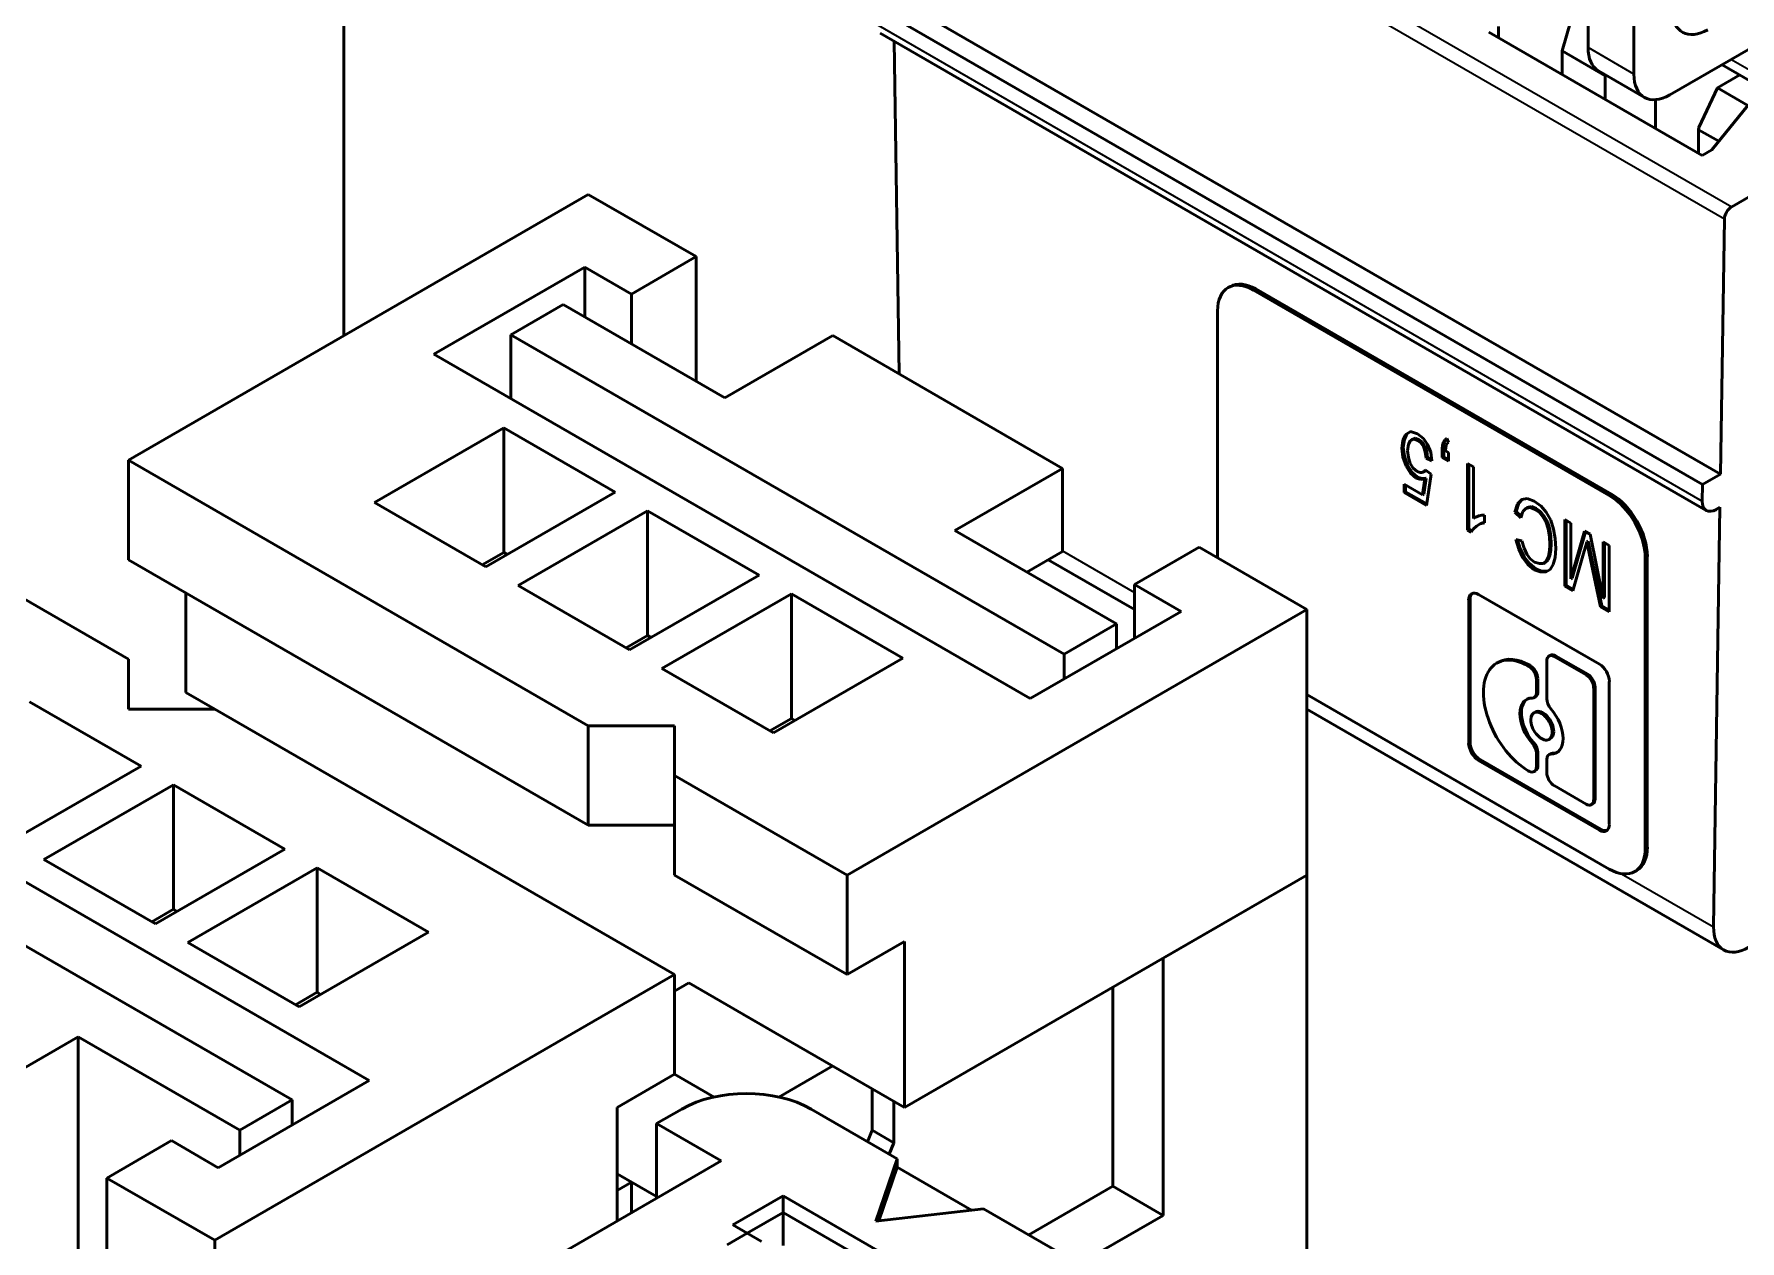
# Model space of a CAD drawing. Header units: millimetres. Extents: x 3137 to 5094, y 789 to 1822.
# Drawn here: x 4099.86 to 4116.65, y 1636.56 to 1648.43 of the extents above; entities that cross this region are included whole.
import ezdxf

# ---------------------------------------------------------------- set-up
doc = ezdxf.new("R2010")
doc.units = ezdxf.units.MM
doc.header["$LTSCALE"] = 1.8
doc.layers.add('외형선(ISO)', color=7, linetype='Continuous', lineweight=50)
doc.layers.add('좁은 외형선(ISO)', color=7, linetype='Continuous', lineweight=35)

msp = doc.modelspace()

# ---------------------------------------------------------------- linework, layer by layer
at = {"layer": '외형선(ISO)'}
for p, q in [((4102.912, 1658.331), (4102.912, 1645.467)), ((4115.605, 1648.039), (4115.605, 1653.061)), ((4108.318, 1648.8), (4116.457, 1644.102)), ((4115.154, 1648.3), (4115.154, 1648.871)), ((4108.142, 1648.698), (4116.28, 1644)), ((4114.898, 1648.268), (4115.027, 1648.711)), ((4116.277, 1647.239), (4114.177, 1648.452)), ((4114.272, 1648.397), (4114.272, 1648.507)), ((4116.317, 1643.747), (4108.187, 1648.441)), ((4108.325, 1648.362), (4108.374, 1645.09)), ((4116.948, 1648.407), (4115.958, 1647.835)), ((4114.898, 1648.268), (4115.322, 1648.023)), ((4114.898, 1648.036), (4114.898, 1648.268)), ((4116.472, 1648.131), (4116.955, 1647.852)), ((4115.257, 1648.071), (4115.708, 1647.81)), ((4115.324, 1648.032), (4115.322, 1648.023)), ((4115.322, 1647.791), (4115.322, 1648.023)), ((4116.427, 1647.903), (4116.647, 1648.03)), ((4115.817, 1647.505), (4115.817, 1647.788)), ((4116.427, 1647.903), (4116.245, 1647.512)), ((4116.726, 1647.73), (4116.427, 1647.903)), ((4116.372, 1647.294), (4116.726, 1647.73)), ((4116.245, 1647.512), (4116.241, 1647.492)), ((4116.44, 1647.378), (4116.241, 1647.492)), ((4116.241, 1647.26), (4116.241, 1647.492)), ((4116.277, 1647.239), (4116.372, 1647.294)), ((4116.567, 1646.733), (4117.071, 1647.024)), ((4100.791, 1644.242), (4105.316, 1646.855)), ((4105.316, 1646.855), (4106.377, 1646.243)), ((4116.457, 1644.102), (4116.495, 1646.611)), ((4103.796, 1645.283), (4105.281, 1646.14)), ((4105.741, 1645.875), (4105.281, 1646.14)), ((4105.281, 1646.14), (4105.281, 1645.651)), ((4106.377, 1646.243), (4105.741, 1645.875)), ((4106.377, 1645.018), (4106.377, 1646.243)), ((4111.612, 1645.938), (4111.634, 1645.95)), ((4111.884, 1645.926), (4115.384, 1643.905)), ((4104.553, 1645.475), (4105.069, 1645.773)), ((4106.66, 1644.854), (4105.069, 1645.773)), ((4105.741, 1645.875), (4105.741, 1645.385)), ((4111.862, 1645.913), (4115.363, 1643.893)), ((4111.509, 1643.28), (4111.509, 1645.709)), ((4104.553, 1645.475), (4109.998, 1642.331)), ((4104.553, 1644.846), (4104.553, 1645.475)), ((4107.721, 1645.467), (4106.66, 1644.854)), ((4107.721, 1645.467), (4109.983, 1644.16)), ((4109.665, 1641.895), (4103.796, 1645.283)), ((4103.213, 1643.824), (4104.486, 1644.558)), ((4104.486, 1644.558), (4105.582, 1643.926)), ((4104.486, 1643.334), (4104.486, 1644.558)), ((4113.332, 1644.437), (4113.32, 1644.358)), ((4113.357, 1644.491), (4113.332, 1644.437)), ((4113.346, 1644.445), (4113.332, 1644.437)), ((4113.335, 1644.366), (4113.346, 1644.445)), ((4113.346, 1644.445), (4113.371, 1644.5)), ((4113.408, 1644.523), (4113.357, 1644.491)), ((4113.371, 1644.5), (4113.357, 1644.491)), ((4113.371, 1644.5), (4113.409, 1644.523)), ((4113.386, 1644.398), (4113.405, 1644.435)), ((4113.405, 1644.435), (4113.439, 1644.448)), ((4113.419, 1644.443), (4113.405, 1644.435)), ((4113.476, 1644.5), (4113.408, 1644.523)), ((4113.453, 1644.456), (4113.419, 1644.443)), ((4113.453, 1644.456), (4113.439, 1644.448)), ((4113.439, 1644.448), (4113.476, 1644.435)), ((4113.49, 1644.443), (4113.453, 1644.456)), ((4113.533, 1644.455), (4113.476, 1644.5)), ((4113.49, 1644.443), (4113.476, 1644.435)), ((4113.476, 1644.435), (4113.507, 1644.413)), ((4113.521, 1644.421), (4113.49, 1644.443)), ((4113.521, 1644.421), (4113.507, 1644.413)), ((4113.547, 1644.382), (4113.521, 1644.421)), ((4113.575, 1644.394), (4113.533, 1644.455)), ((4113.731, 1644.422), (4113.722, 1644.39)), ((4113.745, 1644.442), (4113.731, 1644.422)), ((4113.745, 1644.43), (4113.731, 1644.422)), ((4113.736, 1644.399), (4113.745, 1644.43)), ((4113.765, 1644.455), (4113.745, 1644.442)), ((4113.745, 1644.43), (4113.759, 1644.45)), ((4113.759, 1644.45), (4113.745, 1644.442)), ((4113.759, 1644.45), (4113.765, 1644.454)), ((4113.779, 1644.415), (4113.765, 1644.455)), ((4113.335, 1644.366), (4113.32, 1644.358)), ((4113.32, 1644.358), (4113.332, 1644.27)), ((4113.346, 1644.279), (4113.332, 1644.27)), ((4113.332, 1644.27), (4113.363, 1644.183)), ((4113.346, 1644.279), (4113.335, 1644.366)), ((4113.377, 1644.192), (4113.346, 1644.279)), ((4113.377, 1644.334), (4113.386, 1644.398)), ((4113.386, 1644.268), (4113.377, 1644.334)), ((4113.402, 1644.209), (4113.386, 1644.268)), ((4113.507, 1644.413), (4113.533, 1644.374)), ((4113.547, 1644.382), (4113.533, 1644.374)), ((4113.533, 1644.374), (4113.552, 1644.322)), ((4113.567, 1644.33), (4113.547, 1644.382)), ((4113.567, 1644.33), (4113.552, 1644.322)), ((4113.552, 1644.322), (4113.561, 1644.26)), ((4113.575, 1644.268), (4113.561, 1644.26)), ((4113.561, 1644.26), (4113.617, 1644.236)), ((4113.575, 1644.268), (4113.567, 1644.33)), ((4113.606, 1644.319), (4113.575, 1644.394)), ((4113.615, 1644.251), (4113.575, 1644.268)), ((4113.617, 1644.236), (4113.606, 1644.319)), ((4113.722, 1644.39), (4113.719, 1644.351)), ((4113.733, 1644.36), (4113.719, 1644.351)), ((4113.719, 1644.351), (4113.719, 1644.266)), ((4113.733, 1644.274), (4113.719, 1644.266)), ((4113.719, 1644.266), (4113.779, 1644.232)), ((4113.736, 1644.399), (4113.722, 1644.39)), ((4113.733, 1644.36), (4113.736, 1644.399)), ((4113.733, 1644.274), (4113.733, 1644.36)), ((4113.779, 1644.248), (4113.733, 1644.274)), ((4113.75, 1644.333), (4113.753, 1644.364)), ((4113.779, 1644.317), (4113.75, 1644.333)), ((4113.753, 1644.364), (4113.759, 1644.389)), ((4113.759, 1644.389), (4113.767, 1644.405)), ((4113.767, 1644.405), (4113.779, 1644.415)), ((4113.779, 1644.232), (4113.779, 1644.317)), ((4105.316, 1641.629), (4100.791, 1644.242)), ((4100.791, 1643.262), (4100.791, 1644.242)), ((4109.983, 1644.16), (4108.923, 1643.548)), ((4109.983, 1643.344), (4109.983, 1644.16)), ((4113.377, 1644.192), (4113.363, 1644.183)), ((4113.363, 1644.183), (4113.408, 1644.113)), ((4113.422, 1644.121), (4113.377, 1644.192)), ((4113.434, 1644.163), (4113.402, 1644.209)), ((4113.422, 1644.121), (4113.408, 1644.113)), ((4113.408, 1644.113), (4113.462, 1644.065)), ((4113.476, 1644.074), (4113.422, 1644.121)), ((4113.473, 1644.128), (4113.434, 1644.163)), ((4113.501, 1644.12), (4113.473, 1644.128)), ((4113.521, 1644.12), (4113.501, 1644.12)), ((4113.541, 1644.129), (4113.521, 1644.12)), ((4113.552, 1644.147), (4113.541, 1644.129)), ((4113.555, 1644.137), (4113.541, 1644.129)), ((4113.609, 1644.102), (4113.552, 1644.147)), ((4113.555, 1644.137), (4113.558, 1644.142)), ((4113.564, 1643.795), (4113.609, 1644.102)), ((4113.968, 1644.208), (4113.968, 1643.554)), ((4114.025, 1644.175), (4113.968, 1644.208)), ((4113.982, 1643.562), (4113.982, 1644.2)), ((4114.025, 1643.667), (4114.025, 1644.175)), ((4116.457, 1644.102), (4116.28, 1644)), ((4105.582, 1643.926), (4104.309, 1643.191)), ((4113.524, 1643.899), (4113.343, 1644.004)), ((4113.343, 1644.004), (4113.343, 1643.923)), ((4113.357, 1643.931), (4113.343, 1643.923)), ((4113.343, 1643.923), (4113.564, 1643.795)), ((4113.357, 1643.931), (4113.357, 1643.996)), ((4113.566, 1643.81), (4113.357, 1643.931)), ((4113.476, 1644.074), (4113.462, 1644.065)), ((4113.462, 1644.065), (4113.507, 1644.051)), ((4113.521, 1644.06), (4113.476, 1644.074)), ((4113.521, 1644.06), (4113.507, 1644.051)), ((4113.507, 1644.051), (4113.547, 1644.057)), ((4113.561, 1644.065), (4113.521, 1644.06)), ((4113.547, 1644.057), (4113.524, 1643.899)), ((4113.538, 1643.908), (4113.561, 1644.065)), ((4113.561, 1644.065), (4113.547, 1644.057)), ((4116.278, 1643.838), (4116.28, 1644)), ((4104.309, 1643.191), (4103.213, 1643.824)), ((4113.538, 1643.908), (4113.524, 1643.899)), ((4114.46, 1643.81), (4114.432, 1643.729)), ((4114.446, 1643.737), (4114.474, 1643.818)), ((4114.503, 1643.854), (4114.46, 1643.81)), ((4114.474, 1643.818), (4114.46, 1643.81)), ((4114.474, 1643.818), (4114.51, 1643.856)), ((4114.556, 1643.864), (4114.503, 1643.854)), ((4114.511, 1643.736), (4114.542, 1643.767)), ((4114.542, 1643.767), (4114.582, 1643.776)), ((4114.556, 1643.775), (4114.542, 1643.767)), ((4114.622, 1643.839), (4114.556, 1643.864)), ((4114.596, 1643.784), (4114.556, 1643.775)), ((4114.596, 1643.784), (4114.582, 1643.776)), ((4114.582, 1643.776), (4114.63, 1643.757)), ((4114.644, 1643.765), (4114.596, 1643.784)), ((4114.692, 1643.79), (4114.622, 1643.839)), ((4114.644, 1643.765), (4114.63, 1643.757)), ((4114.63, 1643.757), (4114.672, 1643.728)), ((4114.687, 1643.736), (4114.644, 1643.765)), ((4114.743, 1643.728), (4114.692, 1643.79)), ((4116.452, 1643.778), (4116.389, 1639.65)), ((4116.417, 1643.758), (4116.452, 1643.778)), ((4104.627, 1643.007), (4105.9, 1643.742)), ((4105.9, 1643.742), (4106.996, 1643.109)), ((4105.9, 1642.517), (4105.9, 1643.742)), ((4114.05, 1643.681), (4114.025, 1643.667)), ((4114.025, 1643.566), (4114.056, 1643.592)), ((4114.078, 1643.693), (4114.05, 1643.681)), ((4114.056, 1643.592), (4114.093, 1643.616)), ((4114.11, 1643.7), (4114.078, 1643.693)), ((4114.093, 1643.616), (4114.135, 1643.624)), ((4114.107, 1643.624), (4114.093, 1643.616)), ((4114.135, 1643.629), (4114.107, 1643.624)), ((4114.135, 1643.701), (4114.11, 1643.7)), ((4114.135, 1643.624), (4114.135, 1643.701)), ((4114.446, 1643.737), (4114.432, 1643.729)), ((4114.432, 1643.729), (4114.491, 1643.674)), ((4114.497, 1643.69), (4114.446, 1643.737)), ((4114.491, 1643.674), (4114.511, 1643.736)), ((4114.687, 1643.736), (4114.672, 1643.728)), ((4114.672, 1643.728), (4114.709, 1643.682)), ((4114.723, 1643.691), (4114.687, 1643.736)), ((4114.723, 1643.691), (4114.709, 1643.682)), ((4114.709, 1643.682), (4114.74, 1643.628)), ((4114.754, 1643.636), (4114.723, 1643.691)), ((4114.754, 1643.636), (4114.74, 1643.628)), ((4114.74, 1643.628), (4114.76, 1643.564)), ((4114.786, 1643.65), (4114.743, 1643.728)), ((4114.774, 1643.572), (4114.754, 1643.636)), ((4114.814, 1643.561), (4114.786, 1643.65)), ((4114.924, 1643.656), (4114.924, 1643.002)), ((4114.984, 1643.621), (4114.924, 1643.656)), ((4114.938, 1643.01), (4114.938, 1643.648)), ((4114.984, 1643.073), (4114.984, 1643.621)), ((4108.923, 1643.548), (4110.514, 1642.63)), ((4113.982, 1643.562), (4113.968, 1643.554)), ((4113.968, 1643.554), (4114.005, 1643.532)), ((4114.012, 1643.545), (4113.982, 1643.562)), ((4114.005, 1643.532), (4114.025, 1643.566)), ((4114.443, 1643.462), (4114.472, 1643.365)), ((4114.503, 1643.448), (4114.443, 1643.462)), ((4114.486, 1643.373), (4114.461, 1643.458)), ((4114.525, 1643.374), (4114.503, 1643.448)), ((4114.774, 1643.572), (4114.76, 1643.564)), ((4114.76, 1643.564), (4114.774, 1643.486)), ((4114.788, 1643.495), (4114.774, 1643.572)), ((4114.788, 1643.495), (4114.774, 1643.486)), ((4114.774, 1643.486), (4114.777, 1643.408)), ((4114.777, 1643.408), (4114.774, 1643.348)), ((4114.791, 1643.416), (4114.777, 1643.408)), ((4114.791, 1643.416), (4114.788, 1643.495)), ((4114.788, 1643.356), (4114.791, 1643.416)), ((4114.831, 1643.47), (4114.814, 1643.561)), ((4114.836, 1643.373), (4114.831, 1643.47)), ((4115.119, 1643.543), (4114.984, 1643.073)), ((4114.998, 1643.081), (4115.129, 1643.537)), ((4115.173, 1643.512), (4115.119, 1643.543)), ((4115.133, 1643.397), (4115.142, 1643.437)), ((4115.156, 1643.445), (4115.142, 1643.437)), ((4115.142, 1643.437), (4115.15, 1643.391)), ((4115.165, 1643.399), (4115.156, 1643.445)), ((4115.303, 1642.88), (4115.173, 1643.512)), ((4115.303, 1643.437), (4115.303, 1642.88)), ((4115.363, 1643.403), (4115.303, 1643.437)), ((4115.317, 1642.889), (4115.317, 1643.429)), ((4099.094, 1643.262), (4100.791, 1642.283)), ((4105.316, 1640.65), (4100.791, 1643.262)), ((4104.273, 1643.211), (4104.486, 1643.334)), ((4104.486, 1643.334), (4104.521, 1643.313)), ((4109.63, 1643.14), (4109.983, 1643.344)), ((4110.69, 1642.771), (4109.841, 1643.262)), ((4111.327, 1643.385), (4110.69, 1643.017)), ((4112.388, 1642.772), (4111.327, 1643.385)), ((4114.486, 1643.373), (4114.472, 1643.365)), ((4114.472, 1643.365), (4114.511, 1643.281)), ((4114.525, 1643.289), (4114.486, 1643.373)), ((4114.525, 1643.289), (4114.511, 1643.281)), ((4114.511, 1643.281), (4114.562, 1643.215)), ((4114.551, 1643.315), (4114.525, 1643.374)), ((4114.576, 1643.223), (4114.525, 1643.289)), ((4114.585, 1643.271), (4114.551, 1643.315)), ((4114.627, 1643.238), (4114.585, 1643.271)), ((4114.746, 1643.251), (4114.715, 1643.224)), ((4114.729, 1643.232), (4114.76, 1643.259)), ((4114.763, 1643.294), (4114.746, 1643.251)), ((4114.76, 1643.259), (4114.746, 1643.251)), ((4114.76, 1643.259), (4114.777, 1643.302)), ((4114.774, 1643.348), (4114.763, 1643.294)), ((4114.777, 1643.302), (4114.763, 1643.294)), ((4114.788, 1643.356), (4114.774, 1643.348)), ((4114.777, 1643.302), (4114.788, 1643.356)), ((4114.811, 1643.213), (4114.831, 1643.283)), ((4114.831, 1643.283), (4114.836, 1643.373)), ((4115.003, 1642.956), (4115.117, 1643.346)), ((4115.117, 1643.346), (4115.133, 1643.397)), ((4115.165, 1643.399), (4115.15, 1643.391)), ((4115.15, 1643.391), (4115.165, 1643.326)), ((4115.179, 1643.334), (4115.165, 1643.399)), ((4115.165, 1643.326), (4115.275, 1642.799)), ((4115.289, 1642.807), (4115.179, 1643.334)), ((4115.363, 1642.749), (4115.363, 1643.403)), ((4115.716, 1643.28), (4115.716, 1640.422)), ((4115.737, 1643.292), (4115.737, 1640.435)), ((4106.996, 1643.109), (4105.723, 1642.374)), ((4114.576, 1643.223), (4114.562, 1643.215)), ((4114.562, 1643.215), (4114.624, 1643.163)), ((4114.639, 1643.171), (4114.576, 1643.223)), ((4114.639, 1643.171), (4114.624, 1643.163)), ((4114.624, 1643.163), (4114.684, 1643.141)), ((4114.675, 1643.223), (4114.627, 1643.238)), ((4114.698, 1643.149), (4114.639, 1643.171)), ((4114.715, 1643.224), (4114.675, 1643.223)), ((4114.698, 1643.149), (4114.684, 1643.141)), ((4114.684, 1643.141), (4114.735, 1643.14)), ((4114.749, 1643.148), (4114.698, 1643.149)), ((4114.729, 1643.232), (4114.715, 1643.224)), ((4114.735, 1643.14), (4114.78, 1643.166)), ((4114.78, 1643.166), (4114.811, 1643.213)), ((4114.998, 1643.081), (4114.984, 1643.073)), ((4101.357, 1641.956), (4101.357, 1642.936)), ((4105.723, 1642.374), (4104.627, 1643.007)), ((4106.041, 1642.191), (4107.314, 1642.925)), ((4107.314, 1642.925), (4108.41, 1642.293)), ((4107.314, 1641.701), (4107.314, 1642.925)), ((4110.69, 1643.017), (4111.15, 1642.752)), ((4110.69, 1643.017), (4110.69, 1642.487)), ((4115.265, 1642.234), (4114.077, 1642.92)), ((4114.938, 1643.01), (4114.924, 1643.002)), ((4114.924, 1643.002), (4115.003, 1642.956)), ((4115.007, 1642.97), (4114.938, 1643.01)), ((4107.862, 1640.16), (4112.388, 1642.772)), ((4109.665, 1641.895), (4111.15, 1642.752)), ((4112.388, 1642.772), (4112.388, 1640.16)), ((4113.979, 1642.863), (4113.979, 1641.458)), ((4113.993, 1641.466), (4113.993, 1642.871)), ((4115.289, 1642.807), (4115.275, 1642.799)), ((4115.275, 1642.799), (4115.363, 1642.749)), ((4115.363, 1642.765), (4115.289, 1642.807)), ((4115.317, 1642.889), (4115.303, 1642.88)), ((4109.998, 1642.331), (4110.514, 1642.63)), ((4110.514, 1642.63), (4110.514, 1642.385)), ((4105.688, 1642.395), (4105.9, 1642.517)), ((4105.9, 1642.517), (4105.935, 1642.497)), ((4100.791, 1641.793), (4100.791, 1642.283)), ((4108.41, 1642.293), (4107.137, 1641.558)), ((4109.998, 1642.087), (4109.998, 1642.331)), ((4114.269, 1642.253), (4114.254, 1642.245)), ((4114.748, 1641.894), (4114.748, 1642.266)), ((4114.783, 1642.322), (4114.769, 1642.314)), ((4114.821, 1642.309), (4115.135, 1642.128)), ((4115.15, 1642.136), (4114.835, 1642.317)), ((4107.137, 1641.558), (4106.041, 1642.191)), ((4114.566, 1642.215), (4114.572, 1642.211)), ((4114.586, 1642.219), (4114.58, 1642.223)), ((4114.645, 1642.083), (4114.645, 1641.954)), ((4114.659, 1641.962), (4114.659, 1642.091)), ((4101.357, 1641.956), (4101.64, 1641.793)), ((4115.363, 1640.218), (4112.388, 1641.936)), ((4114.638, 1641.914), (4114.623, 1641.906)), ((4115.209, 1642), (4115.209, 1640.901)), ((4115.223, 1640.909), (4115.223, 1642.008)), ((4115.363, 1640.659), (4115.363, 1642.064)), ((4099.819, 1641.864), (4100.915, 1641.231)), ((4101.64, 1641.793), (4100.791, 1641.793)), ((4101.64, 1641.793), (4106.165, 1639.18)), ((4116.488, 1639.424), (4112.388, 1641.791)), ((4114.636, 1641.764), (4114.622, 1641.756)), ((4105.316, 1641.629), (4106.165, 1641.629)), ((4105.316, 1641.629), (4105.316, 1640.65)), ((4106.165, 1641.629), (4106.165, 1641.139)), ((4107.102, 1641.578), (4107.314, 1641.701)), ((4107.314, 1641.701), (4107.349, 1641.68)), ((4097.291, 1641.527), (4103.16, 1638.139)), ((4114.785, 1641.503), (4114.771, 1641.494)), ((4100.915, 1641.231), (4099.642, 1640.496)), ((4114.077, 1641.287), (4115.265, 1640.601)), ((4115.279, 1640.61), (4114.091, 1641.295)), ((4114.645, 1641.356), (4114.645, 1641.226)), ((4114.659, 1641.234), (4114.659, 1641.364)), ((4114.748, 1641.167), (4114.748, 1641.297)), ((4114.783, 1641.353), (4114.769, 1641.345)), ((4102.403, 1637.947), (4096.958, 1641.09)), ((4107.862, 1640.16), (4106.165, 1641.139)), ((4106.165, 1640.16), (4106.165, 1641.139)), ((4114.572, 1641.183), (4114.566, 1641.186)), ((4114.638, 1641.186), (4114.623, 1641.178)), ((4099.96, 1640.313), (4101.233, 1641.048)), ((4101.233, 1641.048), (4102.329, 1640.415)), ((4101.233, 1639.823), (4101.233, 1641.048)), ((4115.135, 1640.858), (4114.821, 1641.039)), ((4115.201, 1640.861), (4115.187, 1640.852)), ((4105.316, 1640.65), (4106.165, 1640.65)), ((4102.329, 1640.415), (4101.056, 1639.68)), ((4101.056, 1639.68), (4099.96, 1640.313)), ((4101.374, 1639.496), (4102.647, 1640.231)), ((4102.647, 1640.231), (4103.743, 1639.598)), ((4102.647, 1639.006), (4102.647, 1640.231)), ((4107.862, 1639.18), (4106.165, 1640.16)), ((4107.862, 1639.18), (4107.862, 1640.16)), ((4112.388, 1640.16), (4108.428, 1637.873)), ((4110.973, 1639.343), (4112.388, 1640.16)), ((4112.388, 1640.16), (4112.388, 1635.04)), ((4115.613, 1640.194), (4115.634, 1640.206)), ((4101.021, 1639.7), (4101.233, 1639.823)), ((4101.233, 1639.823), (4101.268, 1639.802)), ((4103.743, 1639.598), (4102.47, 1638.863)), ((4102.47, 1638.863), (4101.374, 1639.496)), ((4108.428, 1639.506), (4107.862, 1639.18)), ((4108.428, 1637.873), (4108.428, 1639.506)), ((4110.973, 1636.812), (4110.973, 1639.343)), ((4106.165, 1639.18), (4101.64, 1636.567)), ((4106.165, 1638.2), (4106.165, 1639.18)), ((4106.306, 1639.098), (4106.165, 1639.017)), ((4106.306, 1639.098), (4107.155, 1638.608)), ((4110.478, 1637.098), (4110.478, 1639.057)), ((4102.435, 1638.884), (4102.647, 1639.006)), ((4102.647, 1639.006), (4102.682, 1638.986)), ((4108.428, 1637.873), (4106.837, 1638.792)), ((4099.235, 1637.955), (4100.296, 1638.567)), ((4100.296, 1638.567), (4101.887, 1637.649)), ((4100.296, 1636.118), (4100.296, 1638.567)), ((4107.721, 1638.282), (4107.191, 1637.976)), ((4103.16, 1638.139), (4101.675, 1637.281)), ((4105.599, 1637.873), (4106.165, 1638.2)), ((4106.165, 1638.2), (4106.554, 1637.976)), ((4106.554, 1637.976), (4106.165, 1638.2)), ((4108.11, 1638.057), (4108.11, 1637.649)), ((4102.403, 1637.947), (4101.887, 1637.649)), ((4102.403, 1637.702), (4102.403, 1637.947)), ((4105.599, 1636.755), (4105.599, 1637.873)), ((4108.322, 1637.935), (4108.322, 1637.526)), ((4106.236, 1637.857), (4105.988, 1637.714)), ((4105.988, 1636.979), (4105.988, 1637.714)), ((4105.988, 1637.714), (4106.625, 1637.347)), ((4107.508, 1637.857), (4108.357, 1637.367)), ((4100.579, 1637.179), (4101.215, 1637.547)), ((4101.215, 1637.547), (4101.675, 1637.281)), ((4101.887, 1637.649), (4101.887, 1637.404)), ((4108.11, 1637.649), (4108.064, 1637.536)), ((4108.322, 1637.526), (4108.11, 1637.649)), ((4108.357, 1637.367), (4108.145, 1636.755)), ((4108.322, 1637.526), (4108.277, 1637.414)), ((4108.357, 1637.367), (4108.357, 1637.286)), ((4104.539, 1636.142), (4106.625, 1637.347)), ((4105.988, 1636.996), (4105.599, 1637.22)), ((4105.599, 1637.22), (4105.741, 1637.139)), ((4108.357, 1637.286), (4108.174, 1636.758)), ((4109.088, 1636.864), (4108.357, 1637.286)), ((4101.64, 1636.567), (4100.579, 1637.179)), ((4100.579, 1634.591), (4100.579, 1637.179)), ((4105.741, 1637.139), (4105.599, 1637.057)), ((4105.741, 1637.139), (4105.741, 1636.836)), ((4109.651, 1636.62), (4110.478, 1637.098)), ((4110.478, 1637.098), (4110.973, 1636.812)), ((4107.233, 1637.004), (4106.738, 1636.718)), ((4108.576, 1636.228), (4107.233, 1637.004)), ((4107.233, 1637.004), (4107.233, 1636.841)), ((4108.145, 1636.755), (4109.206, 1636.877)), ((4109.206, 1636.877), (4114.297, 1633.938)), ((4106.738, 1636.718), (4106.879, 1636.636)), ((4107.233, 1636.841), (4106.879, 1636.636)), ((4107.233, 1636.841), (4107.233, 1636.514)), ((4108.435, 1636.147), (4107.233, 1636.841)), ((4110.146, 1636.334), (4110.973, 1636.812)), ((4101.64, 1636.567), (4101.64, 1634.529)), ((4106.879, 1636.636), (4106.683, 1636.523)), ((4106.879, 1636.636), (4107.021, 1636.555))]:
    msp.add_line(p, q, dxfattribs=at)
for centre, major_axis, ratio, start_param, end_param in [((4116.333, 1648.884), (-0.25, -0.433), 0.57735, 5.523799, 7.068583), ((4115.507, 1648.504), (-0.25, -0.433), 0.57735, 5.497787, 6.283185), ((4115.958, 1648.243), (-0.25, -0.433), 0.57735, 5.497787, 7.068583), ((4116.566, 1646.652), (-0.0513, -0.0859), 0.567188, 3.935418, 5.506214), ((4111.862, 1645.505), (-0.25, 0.433), 0.57735, 5.497787, 7.068583), ((4111.884, 1645.517), (-0.25, 0.433), 0.57735, 5.497787, 6.283185), ((4115.363, 1643.484), (-0.25, 0.433), 0.57735, 3.926991, 5.497787), ((4115.384, 1643.497), (-0.25, 0.433), 0.57735, 3.926991, 5.497787), ((4116.419, 1643.919), (-0.103, -0.172), 0.567188, 5.506214, 7.077011), ((4114.077, 1642.806), (-0.069, 0.121), 0.577318, 5.505237, 7.076034), ((4114.091, 1642.815), (-0.069, 0.121), 0.577318, 0.105633, 0.792848), ((4114.566, 1641.7), (-0.31, 0.545), 0.577318, 5.505237, 8.64683), ((4114.58, 1641.709), (-0.31, 0.545), 0.577318, 5.505237, 6.28691), ((4114.821, 1642.224), (-0.0515, 0.0906), 0.577318, 5.505237, 7.076034), ((4114.835, 1642.232), (-0.0515, 0.0906), 0.577318, 5.505237, 6.28691), ((4115.265, 1642.121), (-0.069, 0.121), 0.577318, 3.934441, 5.505237), ((4114.572, 1642.126), (-0.0515, 0.0906), 0.577318, 3.934441, 5.505237), ((4114.586, 1642.134), (-0.0515, 0.0906), 0.577318, 3.934441, 5.505237), ((4115.135, 1642.042), (-0.0515, 0.0906), 0.577318, 3.934441, 5.505237), ((4115.15, 1642.05), (-0.0515, 0.0906), 0.577318, 3.934441, 5.505237), ((4114.696, 1641.625), (-0.149, 0.262), 0.577318, 5.957015, 8.195052), ((4114.572, 1641.996), (-0.0515, 0.0906), 0.577324, 2.815421, 3.934453), ((4114.586, 1642.004), (-0.0515, 0.0906), 0.577324, 3.14532, 3.934453), ((4114.71, 1641.633), (-0.149, 0.262), 0.577318, 0.050695, 1.911867), ((4114.696, 1641.625), (-0.074, 0.131), 0.577318, 3.934441, 7.076034), ((4114.71, 1641.633), (-0.074, 0.131), 0.577318, 3.934441, 6.286911), ((4114.821, 1641.852), (-0.0515, 0.0906), 0.577312, 0.792847, 1.911879), ((4114.696, 1641.625), (-0.149, 0.262), 0.577318, 2.815422, 5.053459), ((4114.696, 1641.625), (-0.074, 0.131), 0.577318, 0.792848, 3.934441), ((4114.71, 1641.633), (-0.074, 0.131), 0.577318, 3.145319, 3.934441), ((4114.077, 1641.401), (-0.069, 0.121), 0.577318, 0.792848, 2.363645), ((4114.091, 1641.409), (-0.069, 0.121), 0.577318, 0.792848, 2.363645), ((4114.572, 1641.398), (-0.0515, 0.0906), 0.577312, 3.93444, 5.053472), ((4114.586, 1641.406), (-0.0515, 0.0906), 0.577312, 3.93444, 5.053472), ((4114.572, 1641.268), (-0.0515, 0.0906), 0.577318, 2.363645, 3.934441), ((4114.586, 1641.277), (-0.0515, 0.0906), 0.577318, 3.145317, 3.934441), ((4114.821, 1641.254), (-0.0515, 0.0906), 0.577324, 5.957014, 7.076045), ((4114.835, 1641.262), (-0.0515, 0.0906), 0.577324, 5.957014, 6.286913), ((4114.71, 1641.633), (-0.149, 0.262), 0.577318, 2.815422, 3.098347), ((4114.821, 1641.124), (-0.0515, 0.0906), 0.577318, 0.792848, 2.363645), ((4115.135, 1640.943), (-0.0515, 0.0906), 0.577318, 2.363645, 3.934441), ((4115.15, 1640.951), (-0.0515, 0.0906), 0.577318, 3.145317, 3.934441), ((4115.265, 1640.715), (-0.069, 0.121), 0.577318, 2.363645, 3.934441), ((4115.279, 1640.724), (-0.069, 0.121), 0.577318, 2.363645, 3.04341), ((4115.363, 1640.627), (0.25, -0.433), 0.57735, 5.497787, 7.068583), ((4115.384, 1640.639), (0.25, -0.433), 0.57735, 0, 0.785398), ((4116.742, 1639.854), (-0.256, -0.429), 0.567188, 5.506214, 7.077011), ((4106.872, 1637.49), (-0.9, 0), 0.57735, 3.926991, 5.497787)]:
    msp.add_ellipse(centre, major_axis=major_axis, ratio=ratio, start_param=start_param, end_param=end_param, dxfattribs=at)
at = {"layer": '좁은 외형선(ISO)'}
for p, q in [((4108.35, 1651.477), (4116.567, 1646.733)), ((4116.495, 1646.611), (4108.28, 1651.354)), ((4108.144, 1648.534), (4116.278, 1643.838)), ((4115.605, 1648.039), (4115.154, 1648.3)), ((4116.948, 1647.958), (4116.559, 1648.182)), ((4111.884, 1645.926), (4111.862, 1645.913)), ((4115.384, 1643.905), (4115.363, 1643.893)), ((4109.983, 1643.348), (4110.69, 1642.94)), ((4115.179, 1643.334), (4115.165, 1643.326)), ((4115.737, 1643.292), (4115.716, 1643.28)), ((4113.993, 1642.871), (4113.979, 1642.863)), ((4114.835, 1642.317), (4114.821, 1642.309)), ((4114.58, 1642.223), (4114.566, 1642.215)), ((4114.586, 1642.219), (4114.572, 1642.211)), ((4114.659, 1642.091), (4114.645, 1642.083)), ((4115.15, 1642.136), (4115.135, 1642.128)), ((4114.659, 1641.962), (4114.645, 1641.954)), ((4115.223, 1642.008), (4115.209, 1642)), ((4114.817, 1641.572), (4114.802, 1641.564)), ((4113.993, 1641.466), (4113.979, 1641.458)), ((4114.618, 1641.465), (4114.604, 1641.457)), ((4114.091, 1641.295), (4114.077, 1641.287)), ((4114.659, 1641.364), (4114.645, 1641.356)), ((4114.659, 1641.234), (4114.645, 1641.226)), ((4114.803, 1641.358), (4114.789, 1641.35)), ((4115.223, 1640.909), (4115.209, 1640.901)), ((4115.279, 1640.61), (4115.265, 1640.601)), ((4115.737, 1640.435), (4115.716, 1640.422)), ((4115.483, 1640.173), (4116.389, 1639.65))]:
    msp.add_line(p, q, dxfattribs=at)

doc.saveas('drawing.dxf')
